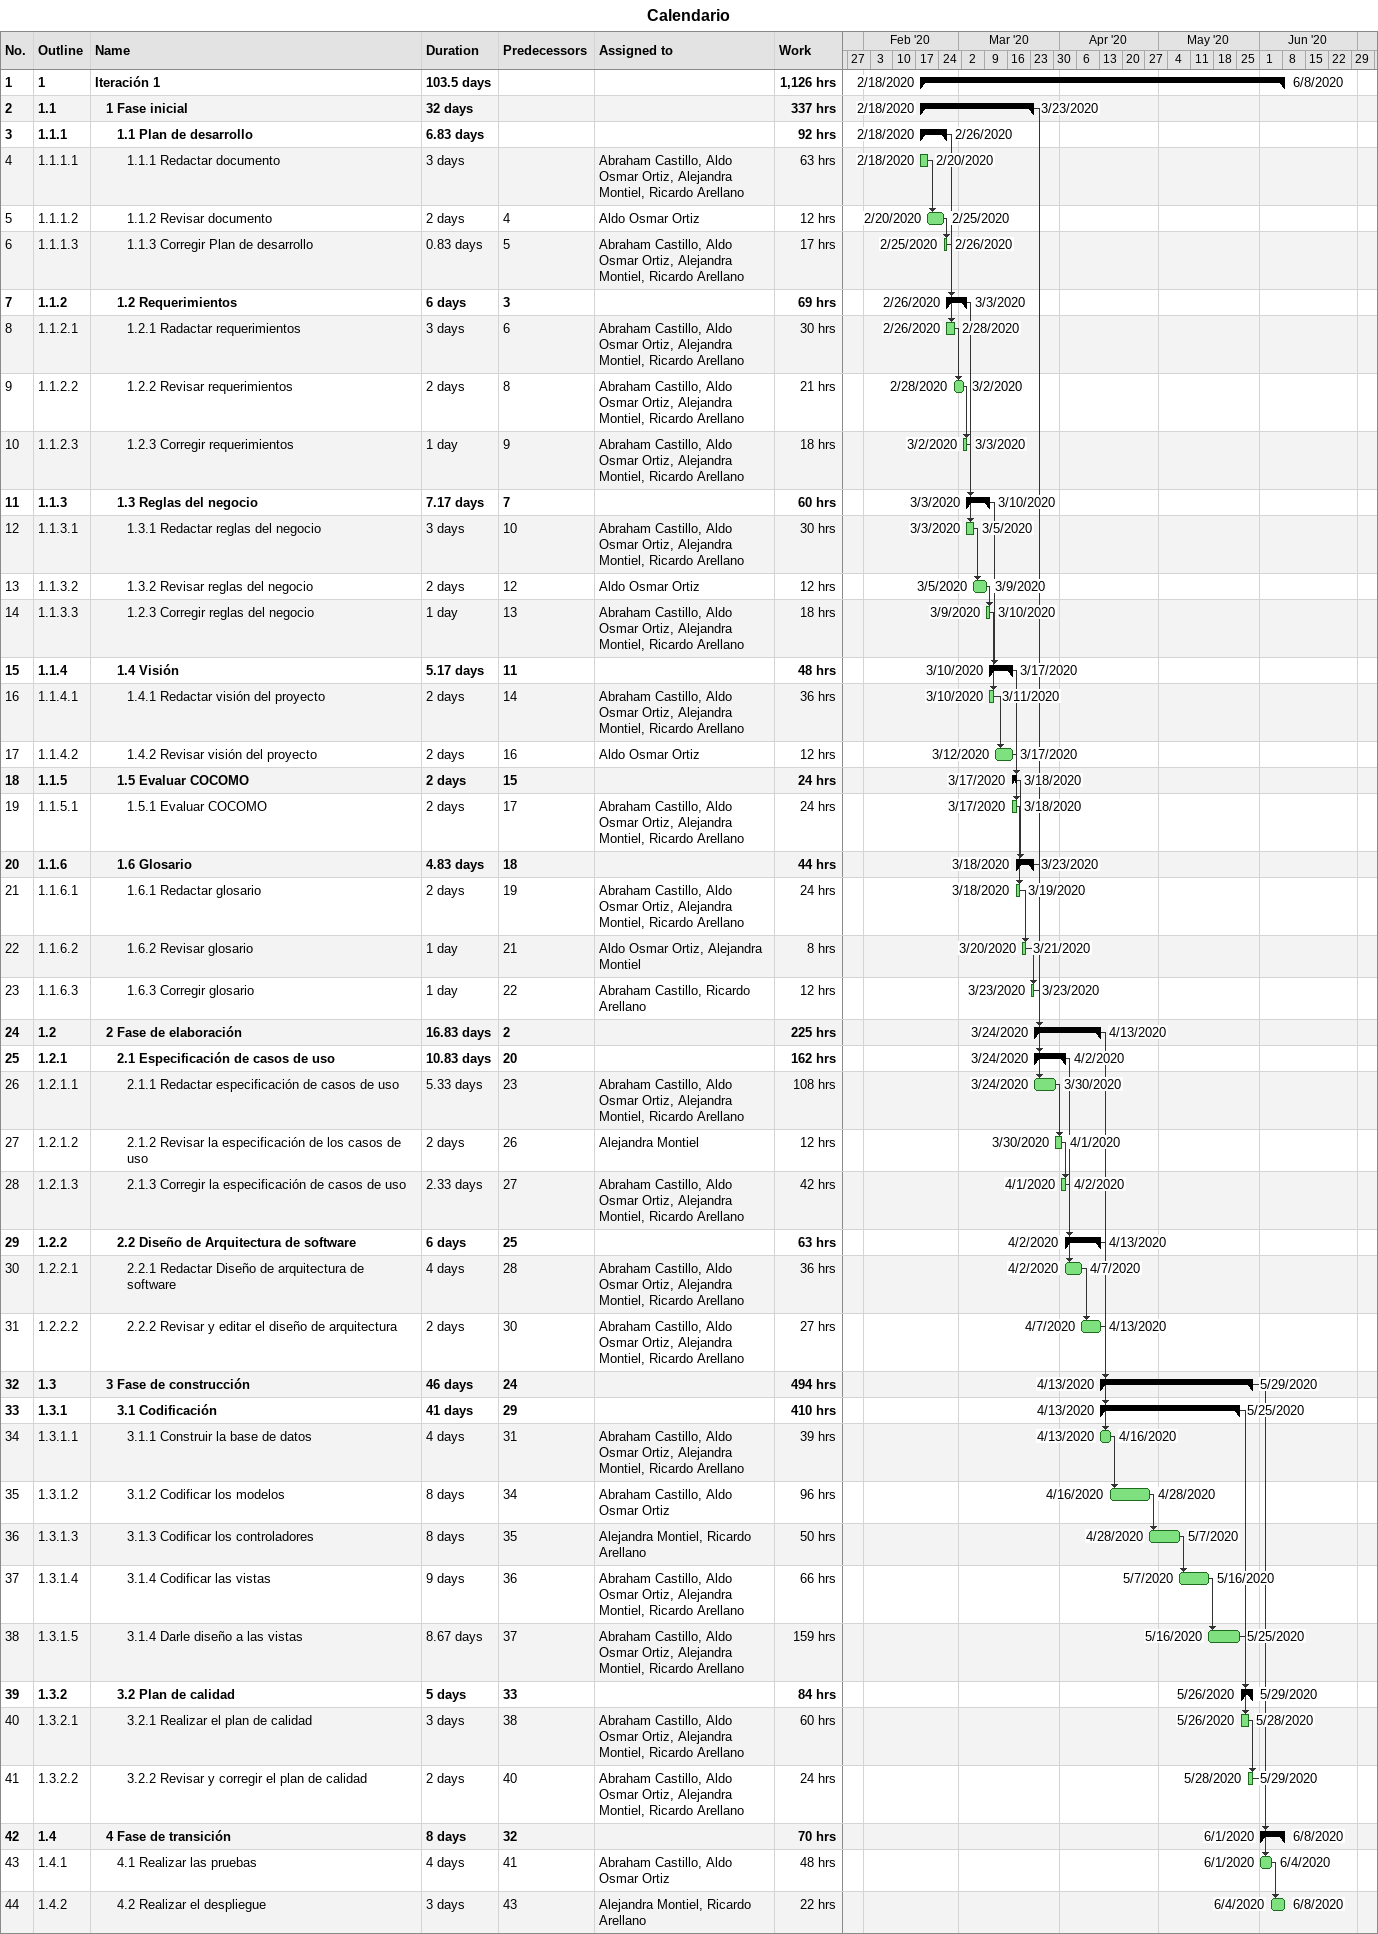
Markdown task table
Calendario

| ID | WBS | Task | Duration | Start | Finish | Predecessors | Resources | Work (h) |
|---|---|---|---|---|---|---|---|---|
| 1 | 1 | **Iteración 1** | 103.5d | 2020-02-18 | 2020-06-08 |  |  | 1126 |
| 2 | 1.1 | **1 Fase inicial** | 32d | 2020-02-18 | 2020-03-23 |  |  | 337 |
| 3 | 1.1.1 | **1.1 Plan de desarrollo** | 6.83d | 2020-02-18 | 2020-02-26 |  |  | 92 |
| 4 | 1.1.1.1 | 1.1.1 Redactar documento | 3d | 2020-02-18 | 2020-02-20 |  | Abraham Castillo, Aldo Osmar Ortiz, Alejandra Montiel, Ricardo Arellano | 63 |
| 5 | 1.1.1.2 | 1.1.2 Revisar documento | 2d | 2020-02-20 | 2020-02-25 | 4 | Aldo Osmar Ortiz | 12 |
| 6 | 1.1.1.3 | 1.1.3 Corregir Plan de desarrollo | 0.83d | 2020-02-25 | 2020-02-26 | 5 | Abraham Castillo, Aldo Osmar Ortiz, Alejandra Montiel, Ricardo Arellano | 17 |
| 7 | 1.1.2 | **1.2 Requerimientos** | 6d | 2020-02-26 | 2020-03-03 | 3 |  | 69 |
| 8 | 1.1.2.1 | 1.2.1 Radactar requerimientos | 3d | 2020-02-26 | 2020-02-28 | 6 | Abraham Castillo, Aldo Osmar Ortiz, Alejandra Montiel, Ricardo Arellano | 30 |
| 9 | 1.1.2.2 | 1.2.2 Revisar requerimientos | 2d | 2020-02-28 | 2020-03-02 | 8 | Abraham Castillo, Aldo Osmar Ortiz, Alejandra Montiel, Ricardo Arellano | 21 |
| 10 | 1.1.2.3 | 1.2.3 Corregir requerimientos | 1d | 2020-03-02 | 2020-03-03 | 9 | Abraham Castillo, Aldo Osmar Ortiz, Alejandra Montiel, Ricardo Arellano | 18 |
| 11 | 1.1.3 | **1.3 Reglas del negocio** | 7.17d | 2020-03-03 | 2020-03-10 | 7 |  | 60 |
| 12 | 1.1.3.1 | 1.3.1 Redactar reglas del negocio | 3d | 2020-03-03 | 2020-03-05 | 10 | Abraham Castillo, Aldo Osmar Ortiz, Alejandra Montiel, Ricardo Arellano | 30 |
| 13 | 1.1.3.2 | 1.3.2 Revisar reglas del negocio | 2d | 2020-03-05 | 2020-03-09 | 12 | Aldo Osmar Ortiz | 12 |
| 14 | 1.1.3.3 | 1.2.3 Corregir reglas del negocio | 1d | 2020-03-09 | 2020-03-10 | 13 | Abraham Castillo, Aldo Osmar Ortiz, Alejandra Montiel, Ricardo Arellano | 18 |
| 15 | 1.1.4 | **1.4 Visión** | 5.17d | 2020-03-10 | 2020-03-17 | 11 |  | 48 |
| 16 | 1.1.4.1 | 1.4.1 Redactar visión del proyecto | 2d | 2020-03-10 | 2020-03-11 | 14 | Abraham Castillo, Aldo Osmar Ortiz, Alejandra Montiel, Ricardo Arellano | 36 |
| 17 | 1.1.4.2 | 1.4.2 Revisar visión del proyecto | 2d | 2020-03-12 | 2020-03-17 | 16 | Aldo Osmar Ortiz | 12 |
| 18 | 1.1.5 | **1.5 Evaluar COCOMO** | 2d | 2020-03-17 | 2020-03-18 | 15 |  | 24 |
| 19 | 1.1.5.1 | 1.5.1 Evaluar COCOMO | 2d | 2020-03-17 | 2020-03-18 | 17 | Abraham Castillo, Aldo Osmar Ortiz, Alejandra Montiel, Ricardo Arellano | 24 |
| 20 | 1.1.6 | **1.6 Glosario** | 4.83d | 2020-03-18 | 2020-03-23 | 18 |  | 44 |
| 21 | 1.1.6.1 | 1.6.1 Redactar glosario | 2d | 2020-03-18 | 2020-03-19 | 19 | Abraham Castillo, Aldo Osmar Ortiz, Alejandra Montiel, Ricardo Arellano | 24 |
| 22 | 1.1.6.2 | 1.6.2 Revisar glosario | 1d | 2020-03-20 | 2020-03-21 | 21 | Aldo Osmar Ortiz, Alejandra Montiel | 8 |
| 23 | 1.1.6.3 | 1.6.3 Corregir glosario | 1d | 2020-03-23 | 2020-03-23 | 22 | Abraham Castillo, Ricardo Arellano | 12 |
| 24 | 1.2 | **2 Fase de elaboración** | 16.83d | 2020-03-24 | 2020-04-13 | 2 |  | 225 |
| 25 | 1.2.1 | **2.1 Especificación de casos de uso** | 10.83d | 2020-03-24 | 2020-04-02 | 20 |  | 162 |
| 26 | 1.2.1.1 | 2.1.1 Redactar especificación de casos de uso | 5.33d | 2020-03-24 | 2020-03-30 | 23 | Abraham Castillo, Aldo Osmar Ortiz, Alejandra Montiel, Ricardo Arellano | 108 |
| 27 | 1.2.1.2 | 2.1.2 Revisar la especificación de los casos de uso | 2d | 2020-03-30 | 2020-04-01 | 26 | Alejandra Montiel | 12 |
| 28 | 1.2.1.3 | 2.1.3 Corregir la especificación de casos de uso | 2.33d | 2020-04-01 | 2020-04-02 | 27 | Abraham Castillo, Aldo Osmar Ortiz, Alejandra Montiel, Ricardo Arellano | 42 |
| 29 | 1.2.2 | **2.2 Diseño de Arquitectura de software** | 6d | 2020-04-02 | 2020-04-13 | 25 |  | 63 |
| 30 | 1.2.2.1 | 2.2.1 Redactar Diseño de arquitectura de software | 4d | 2020-04-02 | 2020-04-07 | 28 | Abraham Castillo, Aldo Osmar Ortiz, Alejandra Montiel, Ricardo Arellano | 36 |
| 31 | 1.2.2.2 | 2.2.2 Revisar y editar el diseño de arquitectura | 2d | 2020-04-07 | 2020-04-13 | 30 | Abraham Castillo, Aldo Osmar Ortiz, Alejandra Montiel, Ricardo Arellano | 27 |
| 32 | 1.3 | **3 Fase de construcción** | 46d | 2020-04-13 | 2020-05-29 | 24 |  | 494 |
| 33 | 1.3.1 | **3.1 Codificación** | 41d | 2020-04-13 | 2020-05-25 | 29 |  | 410 |
| 34 | 1.3.1.1 | 3.1.1 Construir la base de datos | 4d | 2020-04-13 | 2020-04-16 | 31 | Abraham Castillo, Aldo Osmar Ortiz, Alejandra Montiel, Ricardo Arellano | 39 |
| 35 | 1.3.1.2 | 3.1.2 Codificar los modelos | 8d | 2020-04-16 | 2020-04-28 | 34 | Abraham Castillo, Aldo Osmar Ortiz | 96 |
| 36 | 1.3.1.3 | 3.1.3 Codificar los controladores | 8d | 2020-04-28 | 2020-05-07 | 35 | Alejandra Montiel, Ricardo Arellano | 50 |
| 37 | 1.3.1.4 | 3.1.4 Codificar las vistas | 9d | 2020-05-07 | 2020-05-16 | 36 | Abraham Castillo, Aldo Osmar Ortiz, Alejandra Montiel, Ricardo Arellano | 66 |
| 38 | 1.3.1.5 | 3.1.4 Darle diseño a las vistas | 8.67d | 2020-05-16 | 2020-05-25 | 37 | Abraham Castillo, Aldo Osmar Ortiz, Alejandra Montiel, Ricardo Arellano | 159 |
| 39 | 1.3.2 | **3.2 Plan de calidad** | 5d | 2020-05-26 | 2020-05-29 | 33 |  | 84 |
| 40 | 1.3.2.1 | 3.2.1 Realizar el plan de calidad | 3d | 2020-05-26 | 2020-05-28 | 38 | Abraham Castillo, Aldo Osmar Ortiz, Alejandra Montiel, Ricardo Arellano | 60 |
| 41 | 1.3.2.2 | 3.2.2 Revisar y corregir el plan de calidad | 2d | 2020-05-28 | 2020-05-29 | 40 | Abraham Castillo, Aldo Osmar Ortiz, Alejandra Montiel, Ricardo Arellano | 24 |
| 42 | 1.4 | **4 Fase de transición** | 8d | 2020-06-01 | 2020-06-08 | 32 |  | 70 |
| 43 | 1.4.1 | 4.1 Realizar las pruebas | 4d | 2020-06-01 | 2020-06-04 | 41 | Abraham Castillo, Aldo Osmar Ortiz | 48 |
| 44 | 1.4.2 | 4.2 Realizar el despliegue | 3d | 2020-06-04 | 2020-06-08 | 43 | Alejandra Montiel, Ricardo Arellano | 22 |
